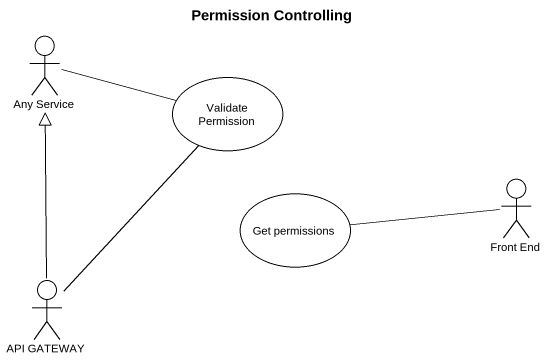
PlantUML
@startuml
title Permission Controlling
actor "Any Service" as Any_Service
usecase "Validate Permission" as Validate_Permission
usecase "Get permissions" as Get_permissions
actor "Front End" as Front_End
actor "API GATEWAY" as API_GATEWAY
Any_Service -right- Validate_Permission
Front_End -left- Get_permissions
API_GATEWAY -up-|> Any_Service
API_GATEWAY -up- Validate_Permission
@enduml
